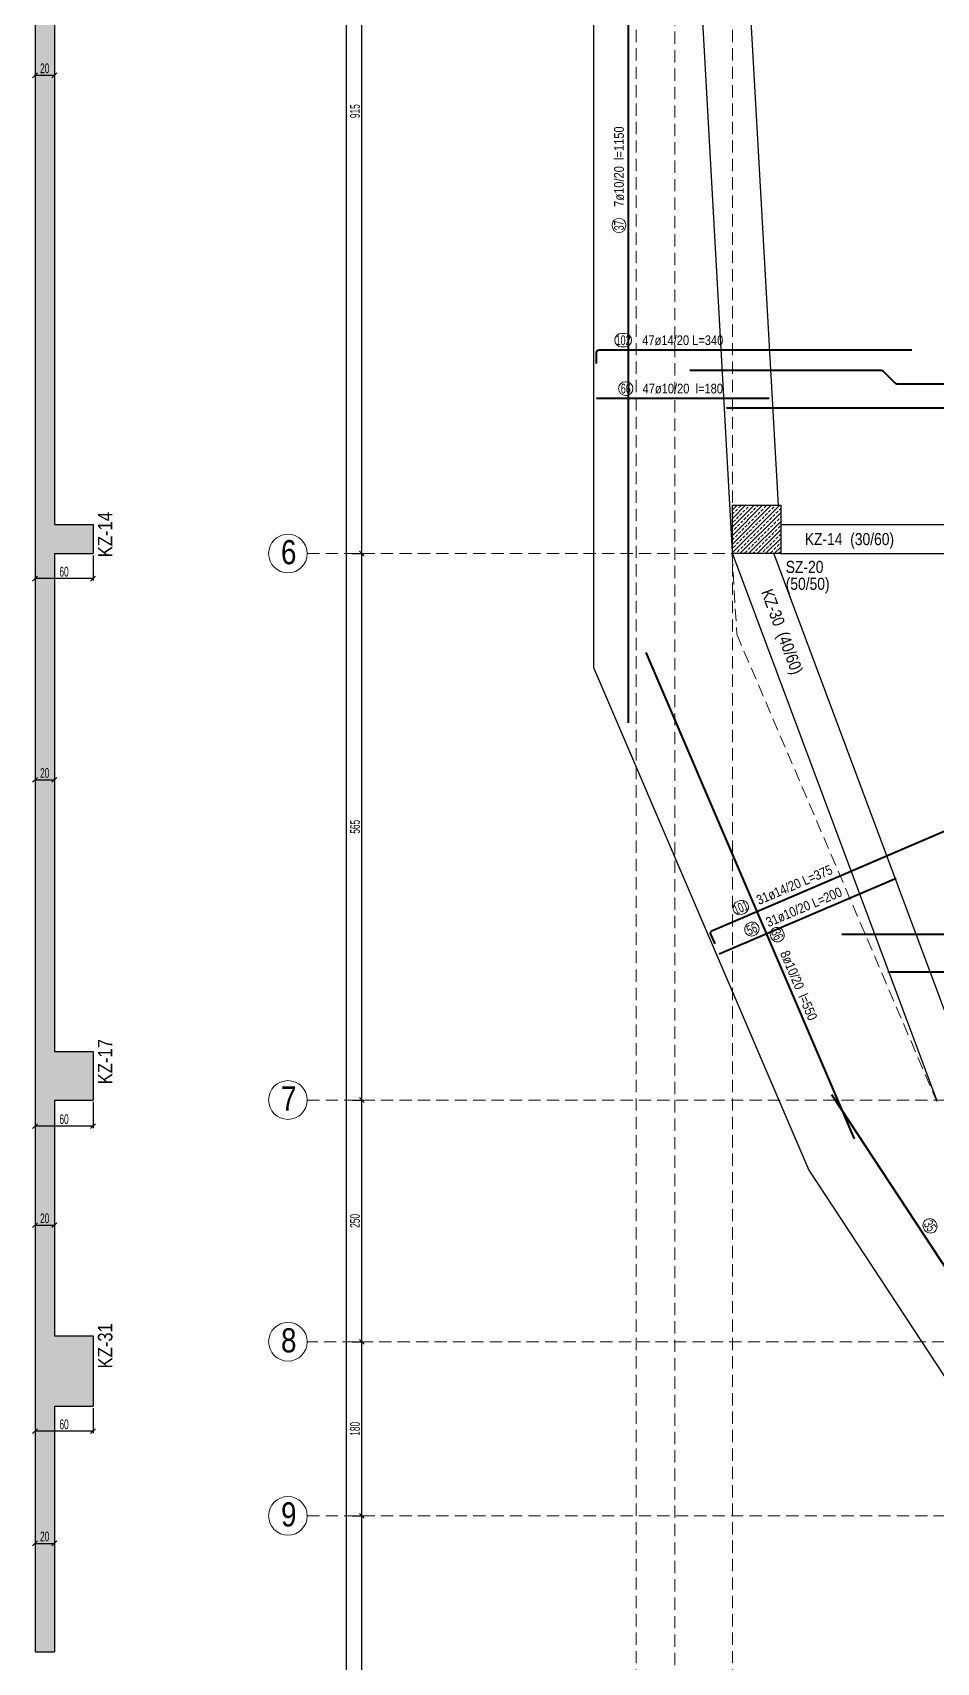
# Model space of a CAD drawing. Header units: millimetres. Extents: x 1615 to 4310, y 554 to 6583.
# Drawn here: x 1648 to 2582, y 1587 to 3272 of the extents above; entities that cross this region are included whole.
import ezdxf
from ezdxf.enums import TextEntityAlignment as Align

# ---------------------------------------------------------------- set-up
doc = ezdxf.new("R2010")
doc.units = ezdxf.units.MM
doc.linetypes.add('DASHED', pattern=[19.05, 12.7, -6.35])
for name, color, linetype, lineweight in [('AKS BALONU (BEYKENT)', 7, 'Continuous', 20), ('AKS CIZGISI (BEYKENT)', 252, 'DASHED', 20), ('AKS NO (BEYKENT)', 3, 'Continuous', 20), ('AKS OLCU (BEYKENT)', 200, 'Continuous', 20), ('DONATI (BEYKENT)', 4, 'Continuous', 40), ('DONATI YAZISI (BEYKENT)', 3, 'Continuous', 20), ('DOSEME SINIRI (BEYKENT)', 2, 'Continuous', 30), ('KESIT SINIRI (BEYKENT)', 241, 'DASHED', 20), ('KIRIS (BEYKENT)', 2, 'Continuous', 30), ('KIRIS ISMI (BEYKENT)', 40, 'Continuous', 20), ('KOLON (BEYKENT)', 3, 'Continuous', 30), ('KOLON ISMI (BEYKENT)', 91, 'Continuous', 20), ('OLCU (BEYKENT)', 14, 'Continuous', 20), ('POZ BALON (BEYKENT)', 14, 'Continuous', 20), ('POZ NO (BEYKENT)', 2, 'Continuous', 20), ('TARAMA (BEYKENT)', 252, 'Continuous', 20)]:
    doc.layers.add(name, color=color, linetype=linetype, lineweight=lineweight)
doc.styles.add('DONATI YAZISI (BEYKENT)', font='')
doc.styles.add('DSMOLC-50', font='Bahnschrift Light Condensed', dxfattribs={"width": 0.75, "height": 10})
doc.styles.add('OLC-50', font='Bahnschrift Light Condensed', dxfattribs={"width": 0.75, "height": 10})
doc.styles.add('YAZI (BEYKENT)', font='')
doc.styles.get('DONATI YAZISI (BEYKENT)').set_extended_font_data('Bahnschrift Light Condensed')
doc.styles.get('YAZI (BEYKENT)').set_extended_font_data('Bahnschrift Light Condensed')
doc.dimstyles.new('DSMOLC-50', dxfattribs={"dimtxt": 10, "dimasz": 5, "dimexe": 2, "dimexo": 2, "dimgap": 2, "dimtad": 1, "dimdec": 1, "dimrnd": 0.5, "dimzin": 12, "dimdsep": 46, "dimtxsty": 'DSMOLC-50', "dimblk": 'OBLIQUE', "dimblk1": 'OBLIQUE', "dimblk2": 'OBLIQUE', "dimcen": 0, "dimclrt": 7, "dimadec": 0, "dimazin": 0, "dimtfac": 1, "dimtdec": 4, "dimtix": 1, "dimtmove": 2, "dimatfit": 3, "dimfxl": 1, "dimtzin": 0, "dimarcsym": 0})

# ---------------------------------------------------------------- blocks, each defined once
blk = doc.blocks.new('_Oblique')
at = {"color": 0, "linetype": 'ByBlock', "lineweight": -2}
blk.add_line((-0.5, -0.5), (0.5, 0.5), dxfattribs=at)
blk = doc.blocks.new('*D79')
at = {"layer": 'AKS OLCU (BEYKENT)', "color": 0, "lineweight": -2, "transparency": 16777216}
for p, q in [((1978.2, 1738.6), (1990.2, 1738.6)), ((1988.2, 1253.6), (1988.2, 1738.6)), ((1978.2, 1253.6), (1990.2, 1253.6))]:
    blk.add_line(p, q, dxfattribs=at)
at = {"layer": 'DEFPOINTS', "color": 0, "transparency": 16777216}
for p in [(1976.2, 1738.6), (1988.2, 1738.6), (1976.2, 1253.6)]:
    blk.add_point(p, dxfattribs=at)
at = {"layer": 'AKS OLCU (BEYKENT)', "color": 0, "lineweight": -2, "transparency": 16777216, "xscale": 5, "yscale": 5, "zscale": 5}
for p, rotation in [((1988.2, 1738.6), 90), ((1988.2, 1253.6), 270)]:
    blk.add_blockref('_Oblique', p, dxfattribs=dict(at, rotation=rotation))
at = {"layer": 'AKS OLCU (BEYKENT)', "color": 7, "transparency": 16777216, "insert": (1981.1, 1496.1), "char_height": 10, "attachment_point": 5, "rotation": 90, "style": 'DSMOLC-50'}
blk.add_mtext('485', dxfattribs=at)
blk = doc.blocks.new('*D80')
at = {"layer": 'AKS OLCU (BEYKENT)', "color": 0, "lineweight": -2, "transparency": 16777216}
for p, q in [((1978.2, 1918.6), (1990.2, 1918.6)), ((1988.2, 1738.6), (1988.2, 1918.6)), ((1978.2, 1738.6), (1990.2, 1738.6))]:
    blk.add_line(p, q, dxfattribs=at)
at = {"layer": 'DEFPOINTS', "color": 0, "transparency": 16777216}
for p in [(1976.2, 1918.6), (1988.2, 1918.6), (1976.2, 1738.6)]:
    blk.add_point(p, dxfattribs=at)
at = {"layer": 'AKS OLCU (BEYKENT)', "color": 0, "lineweight": -2, "transparency": 16777216, "xscale": 5, "yscale": 5, "zscale": 5}
for p, rotation in [((1988.2, 1918.6), 90), ((1988.2, 1738.6), 270)]:
    blk.add_blockref('_Oblique', p, dxfattribs=dict(at, rotation=rotation))
at = {"layer": 'AKS OLCU (BEYKENT)', "color": 7, "transparency": 16777216, "insert": (1981.1, 1828.6), "char_height": 10, "attachment_point": 5, "rotation": 90, "style": 'DSMOLC-50'}
blk.add_mtext('180', dxfattribs=at)
blk = doc.blocks.new('*D81')
at = {"layer": 'AKS OLCU (BEYKENT)', "color": 0, "lineweight": -2, "transparency": 16777216}
for p, q in [((1978.2, 2168.6), (1990.2, 2168.6)), ((1988.2, 1918.6), (1988.2, 2168.6)), ((1978.2, 1918.6), (1990.2, 1918.6))]:
    blk.add_line(p, q, dxfattribs=at)
at = {"layer": 'DEFPOINTS', "color": 0, "transparency": 16777216}
for p in [(1976.2, 2168.6), (1988.2, 2168.6), (1976.2, 1918.6)]:
    blk.add_point(p, dxfattribs=at)
at = {"layer": 'AKS OLCU (BEYKENT)', "color": 0, "lineweight": -2, "transparency": 16777216, "xscale": 5, "yscale": 5, "zscale": 5}
for p, rotation in [((1988.2, 2168.6), 90), ((1988.2, 1918.6), 270)]:
    blk.add_blockref('_Oblique', p, dxfattribs=dict(at, rotation=rotation))
at = {"layer": 'AKS OLCU (BEYKENT)', "color": 7, "transparency": 16777216, "insert": (1981.1, 2043.6), "char_height": 10, "attachment_point": 5, "rotation": 90, "style": 'DSMOLC-50'}
blk.add_mtext('250', dxfattribs=at)
blk = doc.blocks.new('*D82')
at = {"layer": 'AKS OLCU (BEYKENT)', "color": 0, "lineweight": -2, "transparency": 16777216}
for p, q in [((1978.2, 2733.6), (1990.2, 2733.6)), ((1988.2, 2168.6), (1988.2, 2733.6)), ((1978.2, 2168.6), (1990.2, 2168.6))]:
    blk.add_line(p, q, dxfattribs=at)
at = {"layer": 'DEFPOINTS', "color": 0, "transparency": 16777216}
for p in [(1976.2, 2733.6), (1988.2, 2733.6), (1976.2, 2168.6)]:
    blk.add_point(p, dxfattribs=at)
at = {"layer": 'AKS OLCU (BEYKENT)', "color": 0, "lineweight": -2, "transparency": 16777216, "xscale": 5, "yscale": 5, "zscale": 5}
for p, rotation in [((1988.2, 2733.6), 90), ((1988.2, 2168.6), 270)]:
    blk.add_blockref('_Oblique', p, dxfattribs=dict(at, rotation=rotation))
at = {"layer": 'AKS OLCU (BEYKENT)', "color": 7, "transparency": 16777216, "insert": (1981.1, 2451.1), "char_height": 10, "attachment_point": 5, "rotation": 90, "style": 'DSMOLC-50'}
blk.add_mtext('565', dxfattribs=at)
blk = doc.blocks.new('*D83')
at = {"layer": 'AKS OLCU (BEYKENT)', "color": 0, "lineweight": -2, "transparency": 16777216}
for p, q in [((1978.2, 3648.6), (1990.2, 3648.6)), ((1988.2, 2733.6), (1988.2, 3648.6)), ((1978.2, 2733.6), (1990.2, 2733.6))]:
    blk.add_line(p, q, dxfattribs=at)
at = {"layer": 'DEFPOINTS', "color": 0, "transparency": 16777216}
for p in [(1976.2, 3648.6), (1988.2, 3648.6), (1976.2, 2733.6)]:
    blk.add_point(p, dxfattribs=at)
at = {"layer": 'AKS OLCU (BEYKENT)', "color": 0, "lineweight": -2, "transparency": 16777216, "xscale": 5, "yscale": 5, "zscale": 5}
for p, rotation in [((1988.2, 3648.6), 90), ((1988.2, 2733.6), 270)]:
    blk.add_blockref('_Oblique', p, dxfattribs=dict(at, rotation=rotation))
at = {"layer": 'AKS OLCU (BEYKENT)', "color": 7, "transparency": 16777216, "insert": (1981.1, 3191.1), "char_height": 10, "attachment_point": 5, "rotation": 90, "style": 'DSMOLC-50'}
blk.add_mtext('915', dxfattribs=at)
blk = doc.blocks.new('*D88')
at = {"layer": 'AKS OLCU (BEYKENT)', "color": 0, "lineweight": -2, "transparency": 16777216}
for p, q in [((1974.2, 5978.6), (1970.2, 5978.6)), ((1972.2, 983.6), (1972.2, 5978.6)), ((1974.2, 983.6), (1970.2, 983.6))]:
    blk.add_line(p, q, dxfattribs=at)
at = {"layer": 'DEFPOINTS', "color": 0, "transparency": 16777216}
for p in [(1972.2, 5978.6), (1976.2, 5978.6), (1976.2, 983.6)]:
    blk.add_point(p, dxfattribs=at)
at = {"layer": 'AKS OLCU (BEYKENT)', "color": 0, "lineweight": -2, "transparency": 16777216, "xscale": 5, "yscale": 5, "zscale": 5}
for p, rotation in [((1972.2, 5978.6), 90), ((1972.2, 983.6), 270)]:
    blk.add_blockref('_Oblique', p, dxfattribs=dict(at, rotation=rotation))
at = {"layer": 'AKS OLCU (BEYKENT)', "color": 7, "transparency": 16777216, "insert": (1965.1, 3481.1), "char_height": 10, "attachment_point": 5, "rotation": 90, "style": 'DSMOLC-50'}
blk.add_mtext('4995', dxfattribs=at)
blk = doc.blocks.new('*D104')
at = {"layer": 'DEFPOINTS', "color": 0, "transparency": 16777216}
for p in [(1650.2, 3255.1), (1670.2, 3255.1), (1670.2, 3228.2)]:
    blk.add_point(p, dxfattribs=at)
at = {"layer": 'OLCU (BEYKENT)', "color": 0, "lineweight": -2, "transparency": 16777216}
for p, q in [((1650.2, 3253.1), (1650.2, 3226.2)), ((1670.2, 3253.1), (1670.2, 3226.2)), ((1650.2, 3228.2), (1670.2, 3228.2))]:
    blk.add_line(p, q, dxfattribs=at)
at = {"layer": 'OLCU (BEYKENT)', "color": 0, "lineweight": -2, "transparency": 16777216, "xscale": 5, "yscale": 5, "zscale": 5, "rotation": 180}
blk.add_blockref('_Oblique', (1650.2, 3228.2), dxfattribs=at)
at = {"layer": 'OLCU (BEYKENT)', "color": 0, "lineweight": -2, "transparency": 16777216, "xscale": 5, "yscale": 5, "zscale": 5}
blk.add_blockref('_Oblique', (1670.2, 3228.2), dxfattribs=at)
at = {"layer": 'OLCU (BEYKENT)', "color": 7, "lineweight": -3, "transparency": 16777216, "insert": (1660.2, 3235.3), "char_height": 10, "attachment_point": 5, "style": 'OLC-50'}
blk.add_mtext('20', dxfattribs=at)
blk = doc.blocks.new('*D105')
at = {"layer": 'DEFPOINTS', "color": 0, "transparency": 16777216}
for p in [(1650.2, 2733.6), (1710.2, 2733.6), (1650.2, 2707.7)]:
    blk.add_point(p, dxfattribs=at)
at = {"layer": 'OLCU (BEYKENT)', "color": 0, "lineweight": -2, "transparency": 16777216}
for p, q in [((1650.2, 2731.6), (1650.2, 2705.7)), ((1710.2, 2731.6), (1710.2, 2705.7)), ((1710.2, 2707.7), (1650.2, 2707.7))]:
    blk.add_line(p, q, dxfattribs=at)
at = {"layer": 'OLCU (BEYKENT)', "color": 0, "lineweight": -2, "transparency": 16777216, "xscale": 5, "yscale": 5, "zscale": 5, "rotation": 180}
blk.add_blockref('_Oblique', (1650.2, 2707.7), dxfattribs=at)
at = {"layer": 'OLCU (BEYKENT)', "color": 0, "lineweight": -2, "transparency": 16777216, "xscale": 5, "yscale": 5, "zscale": 5}
blk.add_blockref('_Oblique', (1710.2, 2707.7), dxfattribs=at)
at = {"layer": 'OLCU (BEYKENT)', "color": 7, "lineweight": -3, "transparency": 16777216, "insert": (1680.2, 2714.8), "char_height": 10, "attachment_point": 5, "style": 'OLC-50'}
blk.add_mtext('60', dxfattribs=at)
blk = doc.blocks.new('*D106')
at = {"layer": 'DEFPOINTS', "color": 0, "transparency": 16777216}
for p in [(1650.2, 2526.5), (1670.2, 2526.5), (1670.2, 2499.6)]:
    blk.add_point(p, dxfattribs=at)
at = {"layer": 'OLCU (BEYKENT)', "color": 0, "lineweight": -2, "transparency": 16777216}
for p, q in [((1650.2, 2524.5), (1650.2, 2497.6)), ((1670.2, 2524.5), (1670.2, 2497.6)), ((1650.2, 2499.6), (1670.2, 2499.6))]:
    blk.add_line(p, q, dxfattribs=at)
at = {"layer": 'OLCU (BEYKENT)', "color": 0, "lineweight": -2, "transparency": 16777216, "xscale": 5, "yscale": 5, "zscale": 5, "rotation": 180}
blk.add_blockref('_Oblique', (1650.2, 2499.6), dxfattribs=at)
at = {"layer": 'OLCU (BEYKENT)', "color": 0, "lineweight": -2, "transparency": 16777216, "xscale": 5, "yscale": 5, "zscale": 5}
blk.add_blockref('_Oblique', (1670.2, 2499.6), dxfattribs=at)
at = {"layer": 'OLCU (BEYKENT)', "color": 7, "lineweight": -3, "transparency": 16777216, "insert": (1660.2, 2506.7), "char_height": 10, "attachment_point": 5, "style": 'OLC-50'}
blk.add_mtext('20', dxfattribs=at)
blk = doc.blocks.new('*D107')
at = {"layer": 'DEFPOINTS', "color": 0, "transparency": 16777216}
for p in [(1650.2, 2168.6), (1710.2, 2168.6), (1650.2, 2141.6)]:
    blk.add_point(p, dxfattribs=at)
at = {"layer": 'OLCU (BEYKENT)', "color": 0, "lineweight": -2, "transparency": 16777216}
for p, q in [((1650.2, 2166.6), (1650.2, 2139.6)), ((1710.2, 2166.6), (1710.2, 2139.6)), ((1710.2, 2141.6), (1650.2, 2141.6))]:
    blk.add_line(p, q, dxfattribs=at)
at = {"layer": 'OLCU (BEYKENT)', "color": 0, "lineweight": -2, "transparency": 16777216, "xscale": 5, "yscale": 5, "zscale": 5, "rotation": 180}
blk.add_blockref('_Oblique', (1650.2, 2141.6), dxfattribs=at)
at = {"layer": 'OLCU (BEYKENT)', "color": 0, "lineweight": -2, "transparency": 16777216, "xscale": 5, "yscale": 5, "zscale": 5}
blk.add_blockref('_Oblique', (1710.2, 2141.6), dxfattribs=at)
at = {"layer": 'OLCU (BEYKENT)', "color": 7, "lineweight": -3, "transparency": 16777216, "insert": (1680.2, 2148.7), "char_height": 10, "attachment_point": 5, "style": 'OLC-50'}
blk.add_mtext('60', dxfattribs=at)
blk = doc.blocks.new('*D108')
at = {"layer": 'DEFPOINTS', "color": 0, "transparency": 16777216}
for p in [(1650.2, 2067), (1670.2, 2067), (1670.2, 2039.1)]:
    blk.add_point(p, dxfattribs=at)
at = {"layer": 'OLCU (BEYKENT)', "color": 0, "lineweight": -2, "transparency": 16777216}
for p, q in [((1650.2, 2065), (1650.2, 2037.1)), ((1670.2, 2065), (1670.2, 2037.1)), ((1650.2, 2039.1), (1670.2, 2039.1))]:
    blk.add_line(p, q, dxfattribs=at)
at = {"layer": 'OLCU (BEYKENT)', "color": 0, "lineweight": -2, "transparency": 16777216, "xscale": 5, "yscale": 5, "zscale": 5, "rotation": 180}
blk.add_blockref('_Oblique', (1650.2, 2039.1), dxfattribs=at)
at = {"layer": 'OLCU (BEYKENT)', "color": 0, "lineweight": -2, "transparency": 16777216, "xscale": 5, "yscale": 5, "zscale": 5}
blk.add_blockref('_Oblique', (1670.2, 2039.1), dxfattribs=at)
at = {"layer": 'OLCU (BEYKENT)', "color": 7, "lineweight": -3, "transparency": 16777216, "insert": (1660.2, 2046.2), "char_height": 10, "attachment_point": 5, "style": 'OLC-50'}
blk.add_mtext('20', dxfattribs=at)
blk = doc.blocks.new('*D109')
at = {"layer": 'DEFPOINTS', "color": 0, "transparency": 16777216}
for p in [(1650.2, 1851.9), (1710.2, 1851.9), (1650.2, 1826.1)]:
    blk.add_point(p, dxfattribs=at)
at = {"layer": 'OLCU (BEYKENT)', "color": 0, "lineweight": -2, "transparency": 16777216}
for p, q in [((1650.2, 1849.9), (1650.2, 1824.1)), ((1710.2, 1849.9), (1710.2, 1824.1)), ((1710.2, 1826.1), (1650.2, 1826.1))]:
    blk.add_line(p, q, dxfattribs=at)
at = {"layer": 'OLCU (BEYKENT)', "color": 0, "lineweight": -2, "transparency": 16777216, "xscale": 5, "yscale": 5, "zscale": 5, "rotation": 180}
blk.add_blockref('_Oblique', (1650.2, 1826.1), dxfattribs=at)
at = {"layer": 'OLCU (BEYKENT)', "color": 0, "lineweight": -2, "transparency": 16777216, "xscale": 5, "yscale": 5, "zscale": 5}
blk.add_blockref('_Oblique', (1710.2, 1826.1), dxfattribs=at)
at = {"layer": 'OLCU (BEYKENT)', "color": 7, "lineweight": -3, "transparency": 16777216, "insert": (1680.2, 1833.2), "char_height": 10, "attachment_point": 5, "style": 'OLC-50'}
blk.add_mtext('60', dxfattribs=at)
blk = doc.blocks.new('*D110')
at = {"layer": 'DEFPOINTS', "color": 0, "transparency": 16777216}
for p in [(1650.2, 1725), (1670.2, 1725), (1670.2, 1710.1)]:
    blk.add_point(p, dxfattribs=at)
at = {"layer": 'OLCU (BEYKENT)', "color": 0, "lineweight": -2, "transparency": 16777216}
for p, q in [((1650.2, 1723), (1650.2, 1708.1)), ((1670.2, 1723), (1670.2, 1708.1)), ((1650.2, 1710.1), (1670.2, 1710.1))]:
    blk.add_line(p, q, dxfattribs=at)
at = {"layer": 'OLCU (BEYKENT)', "color": 0, "lineweight": -2, "transparency": 16777216, "xscale": 5, "yscale": 5, "zscale": 5, "rotation": 180}
blk.add_blockref('_Oblique', (1650.2, 1710.1), dxfattribs=at)
at = {"layer": 'OLCU (BEYKENT)', "color": 0, "lineweight": -2, "transparency": 16777216, "xscale": 5, "yscale": 5, "zscale": 5}
blk.add_blockref('_Oblique', (1670.2, 1710.1), dxfattribs=at)
at = {"layer": 'OLCU (BEYKENT)', "color": 7, "lineweight": -3, "transparency": 16777216, "insert": (1660.2, 1717.2), "char_height": 10, "attachment_point": 5, "style": 'OLC-50'}
blk.add_mtext('20', dxfattribs=at)

msp = doc.modelspace()

# ---------------------------------------------------------------- hatches: boundary and pattern name
at = {"layer": 'TARAMA (BEYKENT)', "lineweight": -3}
h = msp.add_hatch(dxfattribs=at)
h.set_pattern_fill('ANSI33', color=256)
h.set_pattern_definition([(45, (710.462, 2753.136), (-4.490128, 4.490128), []), (45, (714.952, 2753.136), (-4.490128, 4.490128), [3.175, -1.5875])])
h.paths.add_polyline_path([(1710.18, 1924.78), (1670.18, 1924.78), (1670.18, 2168.6), (1710.18, 2168.6), (1710.18, 2218.6), (1670.18, 2218.6), (1670.18, 2733.6), (1710.18, 2733.6), (1710.18, 2763.6), (1670.18, 2763.6), (1670.18, 3648.6), (1710.18, 3648.6), (1710.18, 3688.6), (1670.18, 3688.6), (1670.18, 4113.65), (1710.18, 4113.65), (1710.18, 4153.65), (1670.18, 4153.65), (1670.18, 4623.6), (1710.18, 4623.6), (1710.18, 4663.6), (1670.18, 4663.6), (1670.18, 5143.6), (1710.18, 5143.6), (1710.18, 5183.6), (1670.18, 5183.6), (1670.18, 5938.6), (1710.18, 5938.6), (1710.18, 5978.6), (1670.18, 5978.6), (1670.18, 6128.6), (1650.18, 6128.6), (1650.18, 5143.6), (1650.18, 4663.6), (1650.18, 3648.6), (1650.18, 2763.6), (1650.18, 1851.86), (1650.18, 1598.05), (1670.18, 1598.05), (1670.18, 1851.86), (1710.18, 1851.86)])
at = {"layer": 'TARAMA (BEYKENT)'}
h = msp.add_hatch(dxfattribs=at)
h.set_pattern_fill('ANSI33', color=256, style=0, pattern_type=0)
h.set_pattern_definition([(45, (710.462, 2753.136), (-4.419417, 4.419417), []), (45, (714.881, 2753.136), (-4.419417, 4.419417), [3.125, -1.5625])])
h.paths.add_polyline_path([(2371.31, 2783.6), (2421.31, 2783.6), (2421.31, 2733.6), (2371.31, 2733.6)], flags=0)

# ---------------------------------------------------------------- linework, layer by layer
at = {"layer": 'AKS BALONU (BEYKENT)'}
for centre in [(1911.74, 2733.6), (1911.74, 2168.6), (1911.74, 1918.6), (1911.74, 1738.6)]:
    msp.add_circle(centre, 20, dxfattribs=at)
at = {"layer": 'AKS CIZGISI (BEYKENT)'}
for p, q in [((2311.74, 593.6), (2311.74, 6313.6)), ((2271.74, 633.6), (2271.74, 6273.6)), ((2371.31, 633.6), (2371.31, 6273.6)), ((1931.74, 2733.6), (4266.74, 2733.6)), ((1931.74, 2168.6), (4266.74, 2168.6)), ((4266.74, 1918.6), (1931.74, 1918.6)), ((1931.74, 1738.6), (4266.74, 1738.6))]:
    msp.add_line(p, q, dxfattribs=at)
at = {"layer": 'DONATI (BEYKENT)'}
for points in [[(2264.04, 2558.76), (2264.04, 3705.6)], [(2230.72, 2894.25), (2409.33, 2894.25)], [(2365.25, 2884.25), (3028.65, 2884.25)], [(2281.71, 2631.4), (2497.09, 2128.28)], [(2357.68, 2319.81), (2540.69, 2398.15)], [(2532.07, 2301.15), (3250.74, 2301.15)], [(2473.97, 2174.2), (2828.55, 1635.36)]]:
    msp.add_lwpolyline(points, dxfattribs=at)
for points in [[(2230.72, 2930.25), (2230.72, 2941.25, -0.4142136), (2233.72, 2944.25), (2556.72, 2944.25)], [(2327.32, 2923.25), (2524.95, 2923.25, -0.1989124), (2527.07, 2922.37), (2539.32, 2910.13, 0.1989124), (2541.44, 2909.25), (2852.54, 2909.25, 0.1989124), (2854.66, 2910.13), (2866.9, 2922.37, -0.1989124), (2869.02, 2923.25), (3150.73, 2923.25)], [(2353.35, 2329.92), (2349.02, 2340.03, -0.4142136), (2350.6, 2343.97), (2679.71, 2484.86)], [(2484.46, 2340.15), (2700.92, 2340.15, -0.1989124), (2703.05, 2339.27), (2715.29, 2327.03, 0.1989124), (2717.41, 2326.15), (3078.1, 2326.15, 0.1989124), (3080.23, 2327.03), (3092.47, 2339.27, -0.1989124), (3094.59, 2340.15), (3447.87, 2340.15)]]:
    msp.add_lwpolyline(points, format="xyb", dxfattribs=at)
at = {"layer": 'DOSEME SINIRI (BEYKENT)'}
for p, q in [((1650.18, 3648.6), (1650.18, 2763.6)), ((1670.18, 3648.6), (1670.18, 2763.6)), ((1650.18, 2763.6), (1650.18, 1851.86)), ((1670.18, 2763.6), (1710.18, 2763.6)), ((1710.18, 2763.6), (1710.18, 2733.6)), ((1670.18, 2733.6), (1710.18, 2733.6)), ((1670.18, 2733.6), (1670.18, 2218.6)), ((1670.18, 2218.6), (1710.18, 2218.6)), ((1710.18, 2218.6), (1710.18, 2168.6)), ((1670.18, 2168.6), (1710.18, 2168.6)), ((1670.18, 2168.6), (1670.18, 1924.78)), ((1670.18, 1924.78), (1710.18, 1924.78)), ((1710.18, 1924.78), (1710.18, 1851.86)), ((1650.18, 1851.86), (1650.18, 1598.05)), ((1670.18, 1851.86), (1710.18, 1851.86)), ((1670.18, 1851.86), (1670.18, 1598.05)), ((1650.18, 1598.05), (1670.18, 1598.05))]:
    msp.add_line(p, q, dxfattribs=at)
msp.add_lwpolyline([(3551.74, 5978.6), (3551.74, 6128.6), (2176.74, 6128.6), (2176.74, 5193.6), (2126.74, 5193.6), (2126.74, 3648.6), (2227.72, 3648.6), (2227.72, 2615.76), (2450.24, 2095.98), (2748.16, 1643.24), (3217.91, 1136.46), (3723.67, 813.6), (4051.74, 813.6), (4051.74, 983.6)], dxfattribs=at)
at = {"layer": 'KESIT SINIRI (BEYKENT)'}
msp.add_lwpolyline([(2371.14, 2733.4), (2375.83, 2650.34), (2582.71, 2167.08)], dxfattribs=at)
at = {"layer": 'KIRIS (BEYKENT)'}
for p, q in [((2319.75, 3648.5), (2371.21, 2735.35)), ((2369.82, 3648.6), (2418.57, 2783.5)), ((2421.21, 2763.6), (2981.64, 2763.6)), ((2371.34, 2733.5), (2582.22, 2168.86)), ((2414.04, 2733.5), (2606.38, 2218.5)), ((2421.21, 2733.6), (2981.64, 2733.6))]:
    msp.add_line(p, q, dxfattribs=at)
at = {"layer": 'KOLON (BEYKENT)'}
msp.add_lwpolyline([(2371.31, 2783.6), (2421.31, 2783.6), (2421.31, 2733.6), (2371.31, 2733.6)], close=True, dxfattribs=at)
at = {"layer": 'POZ BALON (BEYKENT)'}
for p, q in [((2247.04, 3072.47), (2247.04, 3073.44)), ((2261.04, 3072.47), (2261.04, 3073.44)), ((2256.61, 2961.25), (2260.04, 2961.25)), ((2256.61, 2947.25), (2260.04, 2947.25)), ((2260.62, 2911.25), (2261.47, 2911.25)), ((2260.62, 2897.25), (2261.47, 2897.25)), ((2376.17, 2373.61), (2378.25, 2374.5)), ((2381.64, 2360.73), (2383.72, 2361.61)), ((2388.3, 2351.61), (2389.12, 2351.95)), ((2423.93, 2342.82), (2424.34, 2341.87)), ((2393.77, 2338.72), (2394.59, 2339.07)), ((2411.04, 2337.35), (2411.45, 2336.4)), ((2581.28, 2042.69), (2581.87, 2041.79)), ((2569.54, 2035.07), (2570.13, 2034.16))]:
    msp.add_line(p, q, dxfattribs=at)
for centre, start, end in [((2254.04, 3073.44), 0, 180), ((2254.04, 3072.47), 180, 0), ((2256.61, 2954.25), 90, 270), ((2260.04, 2954.25), 270, 90), ((2260.62, 2904.25), 90, 270), ((2261.47, 2904.25), 270, 90), ((2378.9, 2367.17), 113, 293), ((2380.99, 2368.06), 293, 113), ((2391.04, 2345.16), 113, 293), ((2391.86, 2345.51), 293, 113), ((2417.49, 2340.09), 23, 203), ((2417.89, 2339.14), 203, 23), ((2575.41, 2038.88), 33, 213), ((2576, 2037.97), 213, 33)]:
    msp.add_arc(centre, 7, start, end, dxfattribs=at)

# ---------------------------------------------------------------- texts
at = {"layer": 'AKS NO (BEYKENT)', "style": 'YAZI (BEYKENT)'}
for s, p in [('6', (1904.56, 2722.6)), ('7', (1904.62, 2157.6)), ('8', (1904.62, 1907.6)), ('9', (1904.62, 1727.6))]:
    msp.add_text(s, height=25, dxfattribs=at).set_placement(p)
at = {"layer": 'DONATI YAZISI (BEYKENT)', "style": 'DONATI YAZISI (BEYKENT)'}
for s, rotation, p in [(' 7ø10/20  l=1150', 90, (2254.04, 3132.18)), ('31ø14/20 L=375', 23, (2435.41, 2391.16)), ('31ø10/20 L=200', 23, (2445.25, 2368.17)), ('8ø10/20  l=550', 293, (2440, 2287.05))]:
    msp.add_text(s, height=10, rotation=rotation, dxfattribs=at).set_placement(p, align=Align.MIDDLE_CENTER)
for s, p in [('47ø14/20 L=340', (2320.03, 2954.25)), ('47ø10/20  l=180', (2320.03, 2904.25))]:
    msp.add_text(s, height=10, dxfattribs=at).set_placement(p, align=Align.MIDDLE_CENTER)
at = {"layer": 'KIRIS ISMI (BEYKENT)', "style": 'YAZI (BEYKENT)'}
for s, height, rotation, p in [('KZ-14', 15, 90, (1730.18, 2729.86)), ('KZ-30  (40/60)', 12.5, 290.47882, (2400.8, 2693.92)), ('KZ-17', 15, 90, (1730.18, 2184.86)), ('KZ-31', 15, 90, (1730.18, 1891.01))]:
    msp.add_text(s, height=height, rotation=rotation, dxfattribs=at).set_placement(p)
msp.add_text('KZ-14  (30/60)', height=12.5, dxfattribs=at).set_placement((2446.21, 2742.35))
at = {"layer": 'KOLON ISMI (BEYKENT)', "style": 'YAZI (BEYKENT)'}
for s, p in [('SZ-20', (2426.47, 2713.6)), ('(50/50)', (2426.47, 2696.1))]:
    msp.add_text(s, height=12.5, dxfattribs=at).set_placement(p)
at = {"layer": 'POZ NO (BEYKENT)', "style": 'YAZI (BEYKENT)', "width": 0.8}
for s, rotation, p in [('37', 90, (2254.04, 3072.95)), ('101', 23, (2379.95, 2367.61)), ('56', 23, (2391.45, 2345.34)), ('36', 293, (2417.69, 2339.61)), ('35', 303, (2575.71, 2038.43))]:
    msp.add_text(s, height=10, rotation=rotation, dxfattribs=at).set_placement(p, align=Align.MIDDLE_CENTER)
for s, p in [('102', (2258.33, 2954.25)), ('66', (2261.04, 2904.25))]:
    msp.add_text(s, height=10, dxfattribs=at).set_placement(p, align=Align.MIDDLE_CENTER)

# ---------------------------------------------------------------- dimensions: what is measured, and where the dimension line sits
at = {"layer": 'AKS OLCU (BEYKENT)'}
for base, p1, p2, picture, middle in [((1972.19, 5978.6), (1976.19, 983.6), (1976.19, 5978.6), '*D88', (1965.09, 3481.1)), ((1988.19, 3648.6), (1976.19, 2733.6), (1976.19, 3648.6), '*D83', (1981.09, 3191.1)), ((1988.19, 2733.6), (1976.19, 2168.6), (1976.19, 2733.6), '*D82', (1981.14, 2451.1)), ((1988.19, 2168.6), (1976.19, 1918.6), (1976.19, 2168.6), '*D81', (1981.09, 2043.6)), ((1988.19, 1918.6), (1976.19, 1738.6), (1976.19, 1918.6), '*D80', (1981.09, 1828.6)), ((1988.19, 1738.6), (1976.19, 1253.6), (1976.19, 1738.6), '*D79', (1981.09, 1496.1))]:
    dim = msp.add_linear_dim(base=base, p1=p1, p2=p2, angle=90, dimstyle='DSMOLC-50', dxfattribs=at)
    dim.commit()
    dim.dimension.update_dxf_attribs({"geometry": picture, "text_midpoint": middle})
at = {"layer": 'OLCU (BEYKENT)', "lineweight": -3}
for base, p1, p2, picture, middle in [((1670.18, 3228.2), (1650.18, 3255.08), (1670.18, 3255.08), '*D104', (1660.18, 3235.3)), ((1650.18, 2707.74), (1710.18, 2733.6), (1650.18, 2733.6), '*D105', (1680.18, 2714.84)), ((1670.18, 2499.6), (1650.18, 2526.49), (1670.18, 2526.49), '*D106', (1660.18, 2506.71)), ((1650.18, 2141.64), (1710.18, 2168.6), (1650.18, 2168.6), '*D107', (1680.18, 2148.75)), ((1670.18, 2039.08), (1650.18, 2067), (1670.18, 2067), '*D108', (1660.18, 2046.18)), ((1650.18, 1826.07), (1710.18, 1851.86), (1650.18, 1851.86), '*D109', (1680.18, 1833.17)), ((1670.18, 1710.1), (1650.18, 1724.96), (1670.18, 1724.96), '*D110', (1660.18, 1717.2))]:
    dim = msp.add_linear_dim(base=base, p1=p1, p2=p2, dimstyle='DSMOLC-50', override={"dimtxsty": 'OLC-50'}, dxfattribs=at)
    dim.commit()
    dim.dimension.update_dxf_attribs({"geometry": picture, "text_midpoint": middle})

doc.saveas('drawing.dxf')
